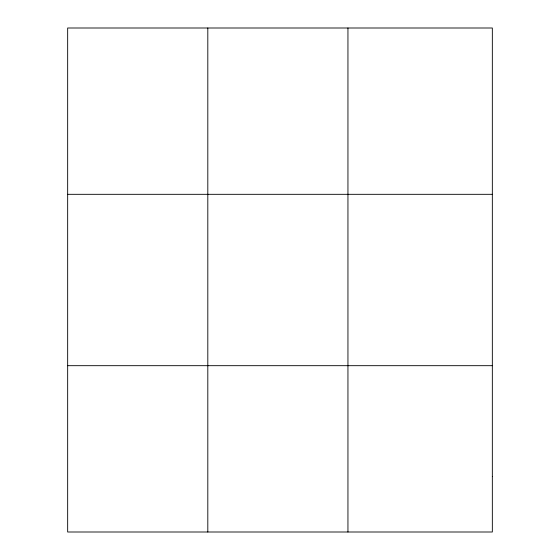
<?xml version="1.0" encoding="UTF-8"?>
<svg xmlns="http://www.w3.org/2000/svg" width="560" height="560" viewBox="0 0 560 560"><rect width="100%" height="100%" fill="white"/><g stroke="black" fill="none" stroke-linecap="round" stroke-linejoin="round"><path stroke-width="0.84" d="M347.949 532L347.949 28M67.662 194.32L492.338 194.32M67.662 365.68L492.338 365.68M207.809 28L207.809 532M492.338 476.56L492.338 532L67.662 532L67.662 28L492.338 28L492.338 476.56"/></g></svg>
